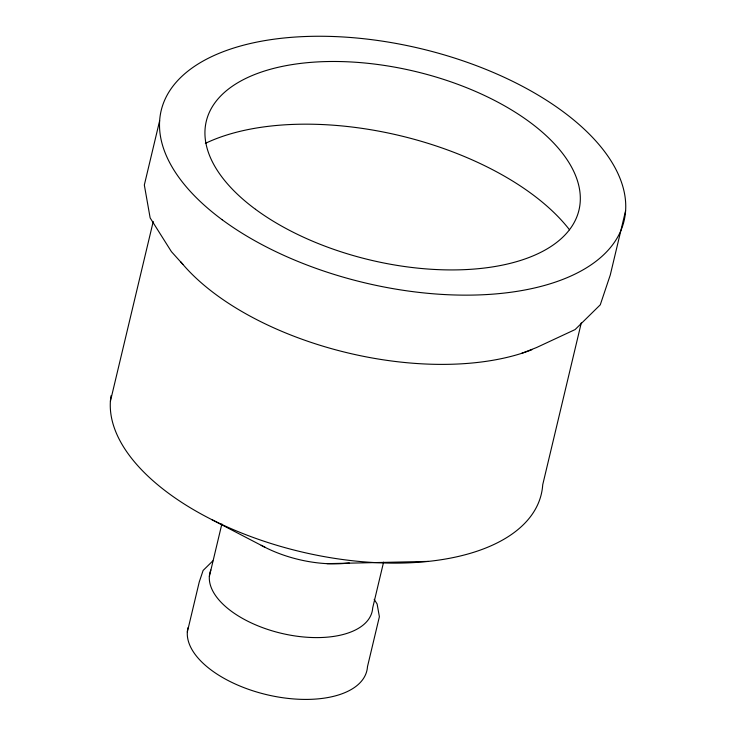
<?xml version="1.0" encoding="UTF-8"?>
<svg xmlns="http://www.w3.org/2000/svg" width="736" height="736" viewBox="0 0 736 736"><rect width="100%" height="100%" fill="white"/><g stroke="black" fill="none" stroke-linecap="round" stroke-linejoin="round"><path stroke-width="1.1" d="M159.648 120.713L144.33 185.003L150.144 217.902L171.424 251.657L182.887 264.38M110.4 401.286L153.226 221.518M187.33 632.003L199.244 582.001L203.118 570.446L212.86 560.86M209.355 576.472L221.867 523.958M383.585 562.166L372.674 607.973A83.389 42.2 13.4 0 1 281.796 633.411A83.389 42.2 13.4 0 1 210.8 570.004M581.284 322.865L542.717 484.766A220.745 111.706 13.4 0 1 313.61 554.567A220.745 111.706 13.4 0 1 111.044 395.71M625.6 210.689L610.282 274.979L600.272 304.814L575.12 329.562L536.516 347.558L521.622 353.363M326.996 563.656L428.37 561.402M211.94 519.69L265.319 547.455M374.173 599.334L377.117 603.998L379.38 616.74L367.466 666.742A91.982 46.543 13.4 0 1 270.02 695.428A91.982 46.543 13.4 0 1 188.03 627.624M349.296 562.93A83.389 42.2 13.4 0 1 261.151 545.266M531.861 349.756A220.745 111.706 13.4 0 1 180.541 261.584M205.326 143.4A220.745 111.706 13.4 0 1 569.517 229.798M255.475 209.282A191.553 96.931 13.4 0 0 572.166 225.906A191.553 96.931 13.4 0 0 350.235 61.925A191.553 96.931 13.4 0 0 255.475 209.282M222.208 219.77A237.921 120.391 13.4 0 0 615.59 240.525A237.921 120.391 13.4 0 0 340.087 36.809A237.921 120.391 13.4 0 0 222.208 219.77"/></g></svg>
